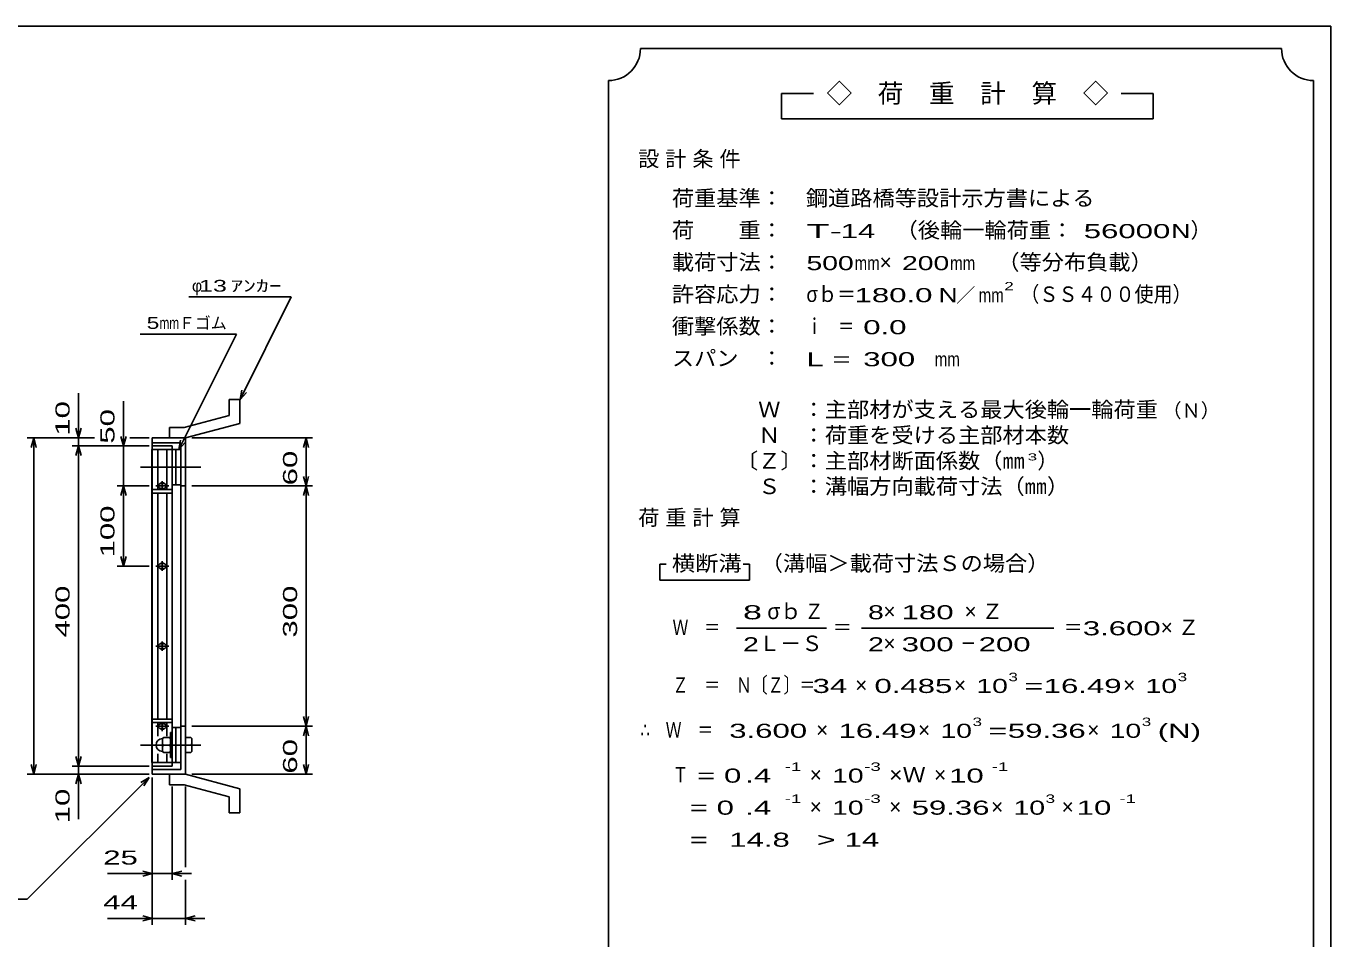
# Model space of a CAD drawing. Units: millimetres, scale not verified. Extents: x -1456 to 1385, y -1026 to 843.
# Drawn here: x -243 to 1385, y -297 to 843 of the extents above; entities that cross this region are included whole.
import ezdxf
from ezdxf.enums import TextEntityAlignment as Align

# ---------------------------------------------------------------- set-up
doc = ezdxf.new("R2010")
doc.units = ezdxf.units.MM
doc.header["$LTSCALE"] = 8
doc.linetypes.add('CHAIN', pattern=[18.5, 12, -1.5, 3.5, -1.5])
for name, color, linetype, lineweight in [('0_2', 150, 'Continuous', 25), ('16', 3, 'Continuous', 25), ('19', 6, 'Continuous', 25), ('22', 4, 'Continuous', 25), ('24', 2, 'Continuous', 25)]:
    doc.layers.add(name, color=color, linetype=linetype, lineweight=lineweight)
doc.styles.add('ベクトル', font='')
doc.styles.get('ベクトル').set_extended_font_data('ベクトル')

msp = doc.modelspace()

# ---------------------------------------------------------------- linework, layer by layer
at = {"layer": '0_2'}
for p, q in [((-1383.2, 842.8), (1384.8, 842.8)), ((1384.8, 842.8), (1384.8, -917.2))]:
    msp.add_line(p, q, dxfattribs=at)
at = {"layer": '16'}
for p, q in [((-86.7, -77), (-86.7, 314)), ((-86.7, 314), (-86, 314)), ((-61, 318.5), (-86, 318.5)), ((-86, 318.5), (-86, 314)), ((-86, 314), (-61, 314)), ((-86, -77), (-86, 314)), ((-86, 314), (-61, 314)), ((-79, 264), (-79, 314)), ((-68, 264), (-68, 314)), ((-61, 314), (-61, 318.5)), ((-61, -77), (-61, 314)), ((-61, 314), (-56.5, 314)), ((-56.5, 270), (-56.5, 314)), ((-56.5, 314), (-50.5, 314)), ((-50.5, 270), (-50.5, 314)), ((-86, 264), (-86, 259.5)), ((-61, 264), (-86, 264)), ((-81.5, 268.5), (-65.5, 268.5)), ((-75.5, 271.5), (-71.5, 271.5)), ((-75.5, 265.5), (-71.5, 265.5)), ((-73.5, 264), (-73.5, 274.5)), ((-61, 270), (-56.5, 270)), ((-61, 259.5), (-61, 264)), ((-56.5, 270), (-50.5, 270)), ((-86, 259.5), (-61, 259.5)), ((-79, -22.5), (-79, 259.5)), ((-68, -22.5), (-68, 259.5)), ((-81.5, 168.5), (-65.5, 168.5)), ((-75.5, 171.5), (-71.5, 171.5)), ((-75.5, 165.5), (-71.5, 165.5)), ((-73.5, 162.5), (-73.5, 174.5)), ((-81.5, 68.5), (-65.5, 68.5)), ((-75.5, 71.5), (-71.5, 71.5)), ((-75.5, 65.5), (-71.5, 65.5)), ((-73.5, 62.5), (-73.5, 74.5)), ((-86, -27), (-86, -22.5)), ((-86, -22.5), (-61, -22.5)), ((-86, -27), (-61, -27)), ((-81.5, -31.5), (-65.5, -31.5)), ((-79, -44), (-79, -27)), ((-75.5, -28.5), (-71.5, -28.5)), ((-73.5, -37.5), (-73.5, -27)), ((-68, -44), (-68, -27)), ((-61, -27), (-61, -22.5)), ((-75.5, -34.5), (-71.5, -34.5)), ((-71.8, -45.5), (-73.3, -47)), ((-73.3, -63), (-73.3, -47)), ((-71.8, -45.5), (-64.8, -45.5)), ((-63.3, -47), (-64.8, -45.5)), ((-63.3, -70.5), (-63.3, -39.5)), ((-63.3, -39.5), (-61, -39.5)), ((-61, -33), (-56.5, -33)), ((-61, -70.5), (-61, -39.5)), ((-56.5, -77), (-56.5, -33)), ((-56.5, -33), (-50.5, -33)), ((-50.5, -77), (-50.5, -33)), ((-71.8, -55), (-73.3, -53.5)), ((-71.8, -55), (-73.3, -56.5)), ((-73.3, -63), (-71.8, -64.5)), ((-71.8, -55), (-64.8, -55)), ((-71.8, -64.5), (-64.8, -64.5)), ((-64.8, -55), (-63.3, -53.5)), ((-63.3, -56.5), (-64.8, -55)), ((-64.8, -64.5), (-63.3, -63)), ((-86.7, -77), (-86, -77)), ((-86, -77), (-61, -77)), ((-86, -81.5), (-86, -77)), ((-86, -77), (-61, -77)), ((-79, -77), (-79, -66)), ((-68, -77), (-68, -66)), ((-63.3, -70.5), (-61, -70.5)), ((-61, -77), (-61, -81.5)), ((-61, -77), (-56.5, -77)), ((-56.5, -77), (-50.5, -77)), ((-61, -81.5), (-86, -81.5))]:
    msp.add_line(p, q, dxfattribs=at)
at = {"layer": '16', "linetype": 'CHAIN'}
for p, q in [((-100.6, 292), (-25.6, 292)), ((-100.6, -55), (-25.6, -55))]:
    msp.add_line(p, q, dxfattribs=at)
at = {"layer": '16'}
for centre, radius, start, end in [((-75.5, 268.5), 3, 90, 270), ((-73.5, 268.5), 4, 46.6, 133.4), ((-73.5, 268.5), 4, 226.6, 313.4), ((-71.5, 268.5), 3, 270, 90), ((-75.5, 168.5), 3, 90, 270), ((-73.5, 168.5), 4, 46.6, 133.4), ((-73.5, 168.5), 4, 226.6, 313.4), ((-71.5, 168.5), 3, 270, 90), ((-75.5, 68.5), 3, 90, 270), ((-73.5, 68.5), 4, 46.6, 133.4), ((-73.5, 68.5), 4, 226.6, 313.4), ((-71.5, 68.5), 3, 270, 90), ((-75.5, -31.5), 3, 90, 270), ((-73.5, -31.5), 4, 46.6, 133.4), ((-71.5, -31.5), 3, 270, 90), ((-73.3, -55), 8, 90, 270), ((-73.5, -31.5), 4, 226.6, 313.4)]:
    msp.add_arc(centre, radius, start, end, dxfattribs=at)
at = {"layer": '19'}
for p, q in [((10.11, 376.62), (23.11, 376.62)), ((10.11, 356.6), (10.11, 376.62)), ((23.11, 346.62), (23.11, 376.62)), ((10.11, 356.6), (-46.22, 341.51)), ((-44.5, 328.5), (23.11, 346.62)), ((-86, 318.5), (-86, 328.5)), ((-86, 328.5), (-44.5, 328.5)), ((-64.51, 341.51), (-46.22, 341.51)), ((-64.51, 328.51), (-64.51, 341.51)), ((-64.5, 328.5), (-44.5, 328.5)), ((-44.5, 328.5), (-44.5, -91.5)), ((-50.5, 322.5), (-86, 322.5)), ((-50.5, -85.5), (-50.5, 322.5)), ((-44.5, 268.5), (-50.5, 268.5)), ((-44.5, -31.5), (-50.5, -31.5)), ((-38, -45.5), (-44.5, -45.5)), ((-44.5, -45.5), (-44.5, -64.5)), ((-36.5, -47), (-38, -45.5)), ((-36.5, -63), (-36.5, -47)), ((-44.5, -55), (-38, -55)), ((-44.5, -64.5), (-38, -64.5)), ((-36.5, -53.5), (-38, -55)), ((-38, -55), (-36.5, -56.5)), ((-38, -64.5), (-36.5, -63)), ((-86, -91.5), (-86, -81.5)), ((-86, -85.5), (-50.5, -85.5)), ((-44.5, -91.5), (-86, -91.5)), ((-64.51, -104.51), (-64.51, -91.51)), ((-64.5, -91.5), (-44.5, -91.5)), ((23.11, -109.62), (-44.5, -91.5)), ((-64.51, -104.51), (-46.22, -104.51)), ((10.11, -119.6), (-46.22, -104.51)), ((23.11, -139.62), (23.11, -109.62)), ((10.11, -139.62), (10.11, -119.6)), ((10.11, -139.62), (23.11, -139.62))]:
    msp.add_line(p, q, dxfattribs=at)
at = {"layer": '22'}
for p, q in [((-40.5, 504.5), (87.5, 504.5)), ((23.5, 376.5), (87.5, 504.5)), ((-101, 458), (19, 458)), ((-53, 314), (19, 458)), ((-178, 328.5), (-178, 384.5)), ((23.5, 376.5), (25.9, 388.18)), ((23.5, 376.5), (31.5, 385.3)), ((-122, 318.5), (-122, 374.5)), ((-242, 328.5), (-158, 328.5)), ((-237.2, 316.5), (-234, 328.5)), ((-230.8, 316.5), (-234, 328.5)), ((-234, -91.5), (-234, 328.5)), ((-186, 328.5), (-158, 328.5)), ((-178, 328.5), (-181.2, 340.5)), ((-178, 328.5), (-174.8, 340.5)), ((-178, 318.5), (-178, 328.5)), ((-122, 318.5), (-125.2, 330.5)), ((-118.8, 330.5), (-122, 318.5)), ((-114, 328.5), (-90, 328.5)), ((-114, 328.5), (-90, 328.5)), ((-53, 314), (-50.6, 325.68)), ((-36.5, 328.5), (113.9, 328.5)), ((102.7, 316.5), (105.9, 328.5)), ((109.1, 316.5), (105.9, 328.5)), ((105.9, 268.5), (105.9, 328.5)), ((-186, 318.5), (-90, 318.5)), ((-181.2, 306.5), (-178, 318.5)), ((-174.8, 306.5), (-178, 318.5)), ((-178, -81.5), (-178, 318.5)), ((-90, 318.5), (-130, 318.5)), ((-122, 318.5), (-122, 268.5)), ((-53, 314), (-45, 322.8)), ((105.9, 268.5), (102.7, 280.5)), ((105.9, 268.5), (109.1, 280.5)), ((-130, 268.5), (-90, 268.5)), ((-125.2, 256.5), (-122, 268.5)), ((-118.8, 256.5), (-122, 268.5)), ((-122, 168.5), (-122, 268.5)), ((-36.5, 268.5), (113.9, 268.5)), ((102.7, 256.5), (105.9, 268.5)), ((109.1, 256.5), (105.9, 268.5)), ((105.9, -31.5), (105.9, 268.5)), ((-122, 168.5), (-125.2, 180.5)), ((-122, 168.5), (-118.8, 180.5)), ((-130, 168.5), (-90, 168.5)), ((-36.5, -31.5), (113.9, -31.5)), ((105.9, -31.5), (102.7, -19.5)), ((102.7, -43.5), (105.9, -31.5)), ((105.9, -31.5), (109.1, -19.5)), ((109.1, -43.5), (105.9, -31.5)), ((105.9, -91.5), (105.9, -31.5)), ((-234, -91.5), (-237.2, -79.5)), ((-234, -91.5), (-230.8, -79.5)), ((-178, -81.5), (-181.2, -69.5)), ((-178, -81.5), (-174.8, -69.5)), ((105.9, -91.5), (102.7, -79.5)), ((105.9, -91.5), (109.1, -79.5)), ((-242, -91.5), (-90, -91.5)), ((-242, -247.5), (-90, -95.5)), ((-186, -81.5), (-90, -81.5)), ((-186, -91.5), (-90, -91.5)), ((-181.2, -103.5), (-178, -91.5)), ((-178, -91.5), (-178, -81.5)), ((-174.8, -103.5), (-178, -91.5)), ((-178, -147.5), (-178, -91.5)), ((-100.4, -101.9), (-90, -95.5)), ((-96.4, -105.9), (-90, -95.5)), ((-86, -223.5), (-86, -95.5)), ((-86, -279.5), (-86, -95.5)), ((-36.5, -91.5), (113.9, -91.5)), ((-61, -223.5), (-61, -106.9)), ((-44.5, -207.5), (-44.5, -106.9)), ((-142, -215.5), (-86, -215.5)), ((-86, -215.5), (-98, -212.3)), ((-98, -218.7), (-86, -215.5)), ((-86, -215.5), (-61, -215.5)), ((-61, -215.5), (-49, -212.3)), ((-49, -218.7), (-61, -215.5)), ((-61, -215.5), (-37, -215.5)), ((-44.5, -279.5), (-44.5, -223.5)), ((-402, -247.5), (-242, -247.5)), ((-142, -271.5), (-86, -271.5)), ((-86, -271.5), (-98, -268.3)), ((-98, -274.7), (-86, -271.5)), ((-86, -271.5), (-44.5, -271.5)), ((-44.5, -271.5), (-32.5, -268.3)), ((-32.5, -274.7), (-44.5, -271.5)), ((-44.5, -271.5), (-20.5, -271.5))]:
    msp.add_line(p, q, dxfattribs=at)
at = {"layer": '24', "color": 4}
for p, q in [((1323.2, 814.8), (523.2, 814.8)), ((483.2, 774.8), (483.2, -465.2)), ((1363.2, -465.2), (1363.2, 774.8)), ((739.2, 758.8), (699.2, 758.8)), ((699.2, 758.8), (699.2, 726.8)), ((1163.2, 758.8), (1123.2, 758.8)), ((1163.2, 726.8), (1163.2, 758.8)), ((699.2, 726.8), (1163.2, 726.8)), ((555.2, 170.8), (547.2, 170.8)), ((547.2, 170.8), (547.2, 150.8)), ((659.2, 170.8), (651.2, 170.8)), ((659.2, 150.8), (659.2, 170.8)), ((547.2, 150.8), (659.2, 150.8)), ((643.2, 90.8), (755.2, 90.8)), ((799.2, 90.8), (1039.2, 90.8))]:
    msp.add_line(p, q, dxfattribs=at)
for centre, start, end in [((483.2, 814.8), 270, 0), ((1363.2, 814.8), 180, 270)]:
    msp.add_arc(centre, 40, start, end, dxfattribs=at)

# ---------------------------------------------------------------- texts
at = {"layer": '22', "color": 2, "style": 'ベクトル'}
for s, p in [('φ', (-36.5, 518.5)), ('Ｆゴム', (-53, 472))]:
    msp.add_text(s, height=14.66, dxfattribs=at).set_placement(p, align=Align.MIDDLE_LEFT)
for s, height, width, p in [(' 13 ', 14.66, 1.6, (-36.5, 518.5)), ('ｱﾝｶｰ', 14.66, 1.6, (11.5, 518.5)), ('5', 14.66, 1.45, (-93, 472)), ('mm', 14.66, 0.75, (-77, 472)), (' 25 ', 17.6, 1.65, (-158, -195.5)), (' 44 ', 17.6, 1.65, (-158, -251.5))]:
    msp.add_text(s, height=height, dxfattribs=dict(at, width=width)).set_placement(p, align=Align.MIDDLE_LEFT)
at = {"layer": '22', "color": 2, "style": 'ベクトル', "width": 1.65}
for s, p in [(' 10 ', (-198, 320.5)), (' 50 ', (-142, 310.5)), (' 60 ', (85.9, 258.5)), (' 100 ', (-142, 168.5)), (' 400 ', (-198, 68.5)), (' 300 ', (85.9, 68.5)), (' 60 ', (85.9, -101.5)), (' 10 ', (-198, -163.5))]:
    msp.add_text(s, height=17.6, rotation=90, dxfattribs=at).set_placement(p, align=Align.MIDDLE_LEFT)
at = {"layer": '24', "style": 'ベクトル'}
for s, height, p in [('◇\u3000荷\u3000重\u3000計\u3000算\u3000◇', 23.46, (755.2, 758.8)), ('）', 19.35, (1209.6, 588)), ('×', 19.35, (821.6, 548)), ('／', 17.6, (917.2, 506.8)), ('（Ｎ）', 17.6, (1174.4, 362.8)), ('）', 19.35, (1018.4, 300)), ('σｂ', 19.35, (681.6, 112)), ('×', 19.35, (826.4, 112)), ('Ｌ－Ｓ', 19.35, (671.2, 72)), ('×', 19.35, (826.4, 72)), ('×', 19.35, (791.2, 20)), ('×', 19.35, (914.4, 20)), ('×', 19.35, (1125.6, 20)), ('×', 19.35, (742.4, -36)), ('×', 19.35, (869.6, -36)), ('×', 19.35, (1080.8, -36)), ('×', 19.35, (734.4, -92)), ('×', 19.35, (889.6, -92)), ('×', 19.35, (734.4, -132)), ('×', 19.35, (833.6, -132)), ('×', 19.35, (960.8, -132)), ('×', 19.35, (1048.8, -132))]:
    msp.add_text(s, height=height, dxfattribs=at).set_placement(p, align=Align.MIDDLE_LEFT)
for s, height, width, p in [('荷重基準：\u3000', 19.35, 1.05, (562.4, 628)), ('鋼道路橋等設計示方書による', 19.35, 1.05, (729.6, 628)), ('荷\u3000\u3000重：\u3000', 19.35, 1.05, (562.4, 588)), ('T-', 17.6, 2, (730.4, 586.8)), (' 14 ', 17.6, 1.65, (762.4, 586.8)), ('（後輪一輪荷重：', 19.35, 1.05, (841.6, 588)), (' 56000', 17.6, 1.65, (1065.6, 586.8)), ('N', 17.6, 1.4, (1185.6, 586.8)), ('載荷寸法：\u3000', 19.35, 1.05, (562.4, 548)), ('500', 17.6, 1.5, (730.4, 546.8)), ('200', 17.6, 1.5, (849.6, 546.8)), ('\u3000（等分布負載）', 19.35, 1.05, (940.8, 548)), ('mm', 17.6, 0.8, (790.4, 546.8)), ('mm', 17.6, 0.8, (909.6, 546.8)), ('2', 10.56, 1.5, (977.2, 518)), ('許容応力：\u3000', 19.35, 1.05, (562.4, 508)), ('σｂ＝', 19.35, 0.9, (730.4, 508)), ('180.0', 17.6, 1.65, (790.4, 506.8)), ('N', 17.6, 1.4, (895.2, 506.8)), ('mm', 17.6, 0.8, (945.2, 506.8)), ('（ＳＳ４００使用）', 19.35, 0.9, (997.2, 508)), ('衝撃係数：\u3000', 19.35, 1.05, (562.4, 468)), ('ｉ\u3000＝', 19.35, 0.75, (730.4, 468)), (' 0.0', 17.6, 1.65, (790.4, 466.8)), ('スパン\u3000：\u3000', 19.35, 1.05, (562.4, 428)), ('L =', 17.6, 1.65, (730.4, 426.8)), (' 300 ', 17.6, 1.65, (790.4, 426.8)), ('mm', 17.6, 0.8, (890.4, 426.8)), ('\u3000Ｗ\u3000：主部材が支える最大後輪一輪荷重', 19.35, 1.05, (642.4, 364)), ('\u3000Ｎ\u3000：荷重を受ける主部材本数', 19.35, 1.05, (642.4, 332)), ('〔Ｚ〕：主部材断面係数（㎜', 19.35, 1.05, (642.4, 300)), ('3', 8.8, 1.8, (1006.4, 304.8)), ('\u3000Ｓ\u3000：溝幅方向載荷寸法（㎜）', 19.35, 1.05, (642.4, 268)), ('横断溝', 19.35, 1.1, (562.4, 172)), ('\u3000（溝幅＞載荷寸法Ｓの場合）', 19.35, 1.05, (645.6, 172)), ('8', 17.6, 1.8, (651.2, 110.8)), ('Ｚ', 19.35, 0.9, (728, 112)), ('8', 17.6, 1.5, (807.2, 110.8)), (' 180 ', 17.6, 1.65, (838.4, 110.8)), ('Ｗ\u3000＝', 19.35, 0.75, (563.2, 92)), ('3.600', 17.6, 1.65, (1075.2, 90.8)), ('＝', 19.35, 0.9, (763.2, 92)), ('＝', 19.35, 0.9, (1051.2, 92)), ('2', 17.6, 1.5, (651.2, 70.8)), ('2', 17.6, 1.5, (807.2, 70.8)), (' 300 ', 17.6, 1.65, (838.4, 70.8)), ('－', 19.35, 0.75, (922.4, 72)), (' 200 ', 17.6, 1.65, (934.4, 70.8)), ('Ｚ\u3000＝\u3000Ｎ〔Ｚ〕＝', 19.35, 0.75, (563.2, 20)), ('3', 10.56, 1.5, (982.4, 30)), ('3', 10.56, 1.5, (1193.6, 30)), (' 34 ', 17.6, 1.65, (727.2, 18.8)), ('0.485', 17.6, 1.65, (815.2, 18.8)), ('10', 17.6, 1.5, (942.4, 18.8)), ('=', 17.6, 1.7, (1002.4, 18.8)), ('16.49', 17.6, 1.65, (1026.4, 18.8)), ('10', 17.6, 1.5, (1153.6, 18.8)), ('∴\u3000Ｗ\u3000＝', 19.35, 0.75, (523.2, -36)), (' 3.600', 17.6, 1.65, (623.2, -37.2)), ('16.49', 17.6, 1.65, (770.4, -37.2)), ('10', 17.6, 1.5, (897.6, -37.2)), ('3', 10.56, 1.5, (937.6, -26)), ('59.36', 17.6, 1.65, (981.6, -37.2)), ('10', 17.6, 1.5, (1108.8, -37.2)), ('3', 10.56, 1.5, (1148.8, -26)), ('(N)', 17.6, 1.65, (1168.8, -37.2)), ('=', 17.6, 1.7, (957.6, -37.2)), ('-1', 10.56, 1.65, (703.2, -82)), ('-3', 10.56, 1.65, (802.4, -82)), ('-1', 10.56, 1.65, (961.6, -82)), ('Ｔ', 19.35, 0.75, (563.2, -92)), (' = 0', 17.6, 1.65, (583.2, -93.2)), (' .4 ', 17.6, 1.65, (643.2, -93.2)), ('10', 17.6, 1.5, (762.4, -93.2)), ('×Ｗ', 19.35, 1.1, (833.6, -92)), (' 10 ', 17.6, 1.65, (897.6, -93.2)), ('  = 0', 17.6, 1.65, (563.2, -133.2)), (' .4 ', 17.6, 1.65, (643.2, -133.2)), ('-1', 10.56, 1.65, (703.2, -122)), ('10', 17.6, 1.5, (762.4, -133.2)), ('-3', 10.56, 1.65, (802.4, -122)), ('59.36', 17.6, 1.65, (861.6, -133.2)), ('10', 17.6, 1.5, (988.8, -133.2)), ('3', 10.56, 1.5, (1028.8, -122)), (' 10 ', 17.6, 1.65, (1056.8, -133.2)), ('-1', 10.56, 1.65, (1120.8, -122)), ('  =', 17.6, 1.65, (563.2, -173.2)), (' 14.8', 17.6, 1.65, (623.2, -173.2)), ('>', 17.6, 1.7, (743.2, -173.2)), (' 14 ', 17.6, 1.65, (767.2, -173.2))]:
    msp.add_text(s, height=height, dxfattribs=dict(at, width=width)).set_placement(p, align=Align.MIDDLE_LEFT)
at = {"layer": '24', "char_height": 19.35, "attachment_point": 4, "style": 'ベクトル'}
for s, insert in [('\\T1.28;設計条件', (520.4, 676)), ('\\T1.28;荷重計算', (520.4, 228)), ('\\T1.42;×Ｚ', (927.6, 112)), ('\\T1.42;×Ｚ', (1172.4, 92))]:
    msp.add_mtext(s, dxfattribs=dict(at, insert=insert))

doc.saveas('drawing.dxf')
